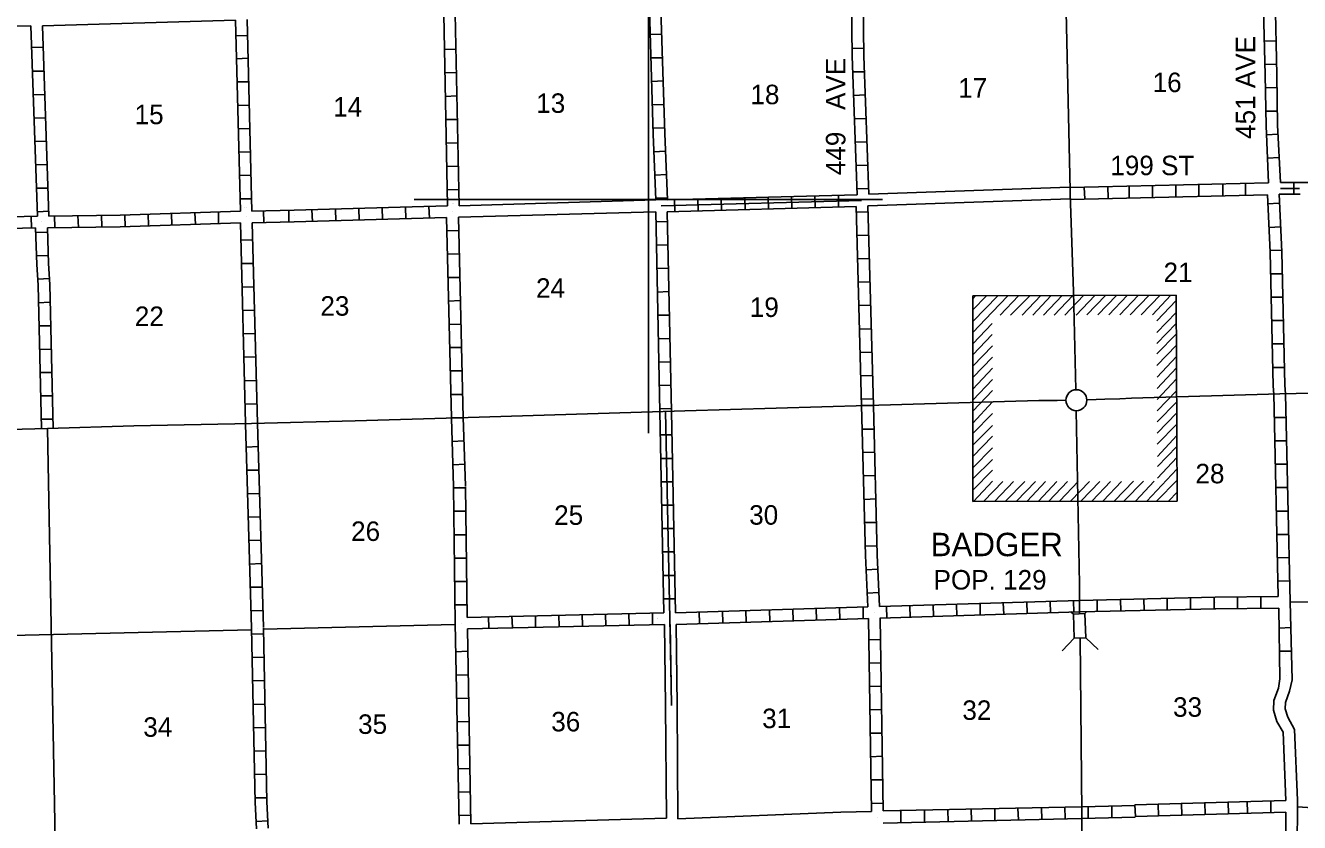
# Model space of a CAD drawing. Extents: x 1817418 to 2236108, y 15985408 to 16412015.
# Drawn here: x 2080883 to 2113544, y 16154947 to 16175386 of the extents above; entities that cross this region are included whole.
import ezdxf

# ---------------------------------------------------------------- set-up
doc = ezdxf.new("R2010")
doc.units = 0
for name, color, linetype in [('L1', 7, 'Continuous'), ('L10', 7, 'Continuous'), ('L11', 7, 'Continuous'), ('L13', 7, 'Continuous'), ('L14', 7, 'Continuous'), ('L16', 7, 'Continuous'), ('L18', 7, 'Continuous'), ('L30', 7, 'Continuous'), ('L4', 7, 'Continuous'), ('L8', 7, 'Continuous')]:
    doc.layers.add(name, color=color, linetype=linetype)

msp = doc.modelspace()

# ---------------------------------------------------------------- linework, layer by layer
at = {"layer": 'L1'}
for p, q in [((2096854, 16164929), (2096854, 16176925)), ((2090851, 16170927), (2102852, 16170927)), ((2096854, 16170927), (2096854, 16170927))]:
    msp.add_line(p, q, dxfattribs=at)
at = {"layer": 'L10'}
for p, q in [((2113544, 16171360), (2114744, 16171360)), ((2097292, 16157952), (2097261, 16160029)), ((2097593, 16157952), (2097562, 16160029))]:
    msp.add_line(p, q, dxfattribs=at)
at = {"layer": 'L11'}
for p, q in [((2102504, 16171059), (2107646, 16171244)), ((2092002, 16170758), (2097044, 16170912)), ((2102477, 16170758), (2107662, 16170943)), ((2091981, 16170468), (2097039, 16170611)), ((2097314, 16155061), (2097292, 16157952)), ((2097609, 16155045), (2097593, 16157952)), ((2113496, 16155520), (2113417, 16157336)), ((2097609, 16155045), (2101786, 16155209)), ((2101786, 16155209), (2102572, 16155230)), ((2092303, 16154913), (2097314, 16155061))]:
    msp.add_line(p, q, dxfattribs=at)
for points in [[(2113121, 16157268), (2112963, 16157537), (2112879, 16157828), (2112884, 16158076), (2113005, 16158393), (2113042, 16158635)], [(2113417, 16157336), (2113243, 16157653), (2113179, 16157859), (2113185, 16158028), (2113285, 16158313), (2113354, 16158604)], [(2113195, 16155512), (2113121, 16157268)]]:
    msp.add_lwpolyline(points, dxfattribs=at)
at = {"layer": 'L13'}
for p, q in [((2118259, 16160684), (2113301, 16160594)), ((2086680, 16159892), (2076469, 16159644)), ((2091886, 16160029), (2086981, 16159903)), ((2115212, 16155235), (2113486, 16155351))]:
    msp.add_line(p, q, dxfattribs=at)
at = {"layer": 'L16'}
for p, q in [((2105169, 16168452), (2110382, 16168469)), ((2105169, 16167795), (2105808, 16168454)), ((2105169, 16168092), (2105516, 16168453)), ((2105169, 16168380), (2105238, 16168453)), ((2105173, 16163182), (2105169, 16168452)), ((2105664, 16168031), (2106065, 16168455)), ((2105870, 16167955), (2106340, 16168456)), ((2106137, 16167955), (2106632, 16168457)), ((2106433, 16167956), (2106915, 16168458)), ((2106707, 16167957), (2107178, 16168459)), ((2106984, 16167958), (2107460, 16168460)), ((2107255, 16167959), (2107730, 16168461)), ((2107530, 16167960), (2108006, 16168461)), ((2107817, 16167961), (2108293, 16168462)), ((2108092, 16167962), (2108568, 16168463)), ((2108373, 16167963), (2108855, 16168464)), ((2108659, 16167964), (2109130, 16168465)), ((2108936, 16167964), (2109411, 16168466)), ((2109199, 16167965), (2109694, 16168467)), ((2109487, 16167966), (2109968, 16168468)), ((2109773, 16167967), (2110248, 16168469)), ((2109885, 16167812), (2110383, 16168330)), ((2110382, 16168469), (2110406, 16163186)), ((2105169, 16167512), (2105664, 16168034)), ((2109886, 16167512), (2110384, 16168023)), ((2105170, 16167225), (2105669, 16167744)), ((2109888, 16167228), (2110385, 16167746)), ((2105170, 16166940), (2105669, 16167459)), ((2109889, 16166965), (2110387, 16167483)), ((2105170, 16166646), (2105670, 16167172)), ((2109890, 16166670), (2110388, 16167188)), ((2105170, 16166359), (2105670, 16166880)), ((2105170, 16166061), (2105670, 16166595)), ((2109892, 16166371), (2110389, 16166895)), ((2109893, 16166081), (2110391, 16166606)), ((2105171, 16165780), (2105670, 16166306)), ((2109894, 16165791), (2110392, 16166322)), ((2105171, 16165495), (2105671, 16166022)), ((2109896, 16165504), (2110393, 16166015)), ((2105171, 16165190), (2105671, 16165731)), ((2109897, 16165220), (2110395, 16165731)), ((2105171, 16164922), (2105671, 16165436)), ((2109898, 16164929), (2110396, 16165453)), ((2105172, 16164626), (2105671, 16165132)), ((2109899, 16164652), (2110397, 16165163)), ((2105172, 16164332), (2105671, 16164851)), ((2109901, 16164332), (2110398, 16164871)), ((2105172, 16164046), (2105672, 16164559)), ((2109902, 16164078), (2110400, 16164590)), ((2109903, 16163781), (2110401, 16164312)), ((2105172, 16163759), (2105672, 16164259)), ((2105172, 16163466), (2105672, 16163985)), ((2109629, 16163186), (2110402, 16164012)), ((2105184, 16163182), (2105672, 16163698)), ((2105455, 16163188), (2105937, 16163689)), ((2105734, 16163189), (2106209, 16163690)), ((2106010, 16163190), (2106505, 16163691)), ((2106291, 16163190), (2106773, 16163691)), ((2106560, 16163191), (2107035, 16163692)), ((2106851, 16163191), (2107327, 16163692)), ((2107121, 16163192), (2107596, 16163693)), ((2107400, 16163193), (2107869, 16163694)), ((2107679, 16163193), (2108160, 16163694)), ((2107943, 16163194), (2108425, 16163695)), ((2108231, 16163194), (2108700, 16163695)), ((2108508, 16163195), (2108984, 16163696)), ((2108798, 16163196), (2109286, 16163697)), ((2109053, 16163196), (2109548, 16163697)), ((2109345, 16163197), (2109820, 16163698)), ((2109888, 16163198), (2110404, 16163727)), ((2110198, 16163199), (2110405, 16163417)), ((2110406, 16163186), (2105173, 16163182))]:
    msp.add_line(p, q, dxfattribs=at)
msp.add_circle((2107824, 16165776), 269, dxfattribs=at)
at = {"layer": 'L18'}
for p, q in [((2107747, 16160288), (2107678, 16160346)), ((2108042, 16160304), (2107747, 16160288)), ((2107747, 16160288), (2107768, 16159676)), ((2108042, 16160304), (2108084, 16160346)), ((2108042, 16160304), (2108069, 16159686)), ((2107768, 16159676), (2107461, 16159353)), ((2108069, 16159686), (2107768, 16159676)), ((2108069, 16159686), (2108385, 16159385))]:
    msp.add_line(p, q, dxfattribs=at)
at = {"layer": 'L4'}
for p, q in [((2107662, 16171154), (2107551, 16176276)), ((2107747, 16168562), (2107662, 16171075)), ((2107810, 16166054), (2107747, 16168562)), ((2113037, 16165938), (2118269, 16166054)), ((2097789, 16165505), (2102472, 16165637)), ((2102472, 16165637), (2106860, 16165769)), ((2106860, 16165769), (2107329, 16165769)), ((2107329, 16165769), (2107546, 16165779)), ((2108106, 16165785), (2108554, 16165800)), ((2108554, 16165800), (2108934, 16165811)), ((2108934, 16165811), (2109235, 16165827)), ((2109235, 16165827), (2113037, 16165938)), ((2089336, 16165251), (2091954, 16165325)), ((2091954, 16165325), (2097789, 16165505)), ((2076152, 16164919), (2081448, 16165051)), ((2081643, 16154501), (2081448, 16165051)), ((2086680, 16165177), (2089336, 16165251)), ((2107905, 16160293), (2107905, 16160494)), ((2107968, 16155203), (2107921, 16159676)), ((2107979, 16150087), (2107968, 16155203))]:
    msp.add_line(p, q, dxfattribs=at)
for points in [[(2107905, 16160494), (2107905, 16161059), (2107820, 16165505)], [(2081448, 16165051), (2083660, 16165119), (2086680, 16165177)]]:
    msp.add_lwpolyline(points, dxfattribs=at)
at = {"layer": 'L8'}
for p, q in [((2112662, 16174122), (2112609, 16176403)), ((2112963, 16174122), (2112910, 16176403)), ((2081321, 16175378), (2086263, 16175521)), ((2086395, 16170626), (2086263, 16175521)), ((2086685, 16170626), (2086564, 16175537)), ((2091701, 16170758), (2091606, 16175679)), ((2092002, 16170758), (2091902, 16175685)), ((2081194, 16170494), (2081020, 16175378)), ((2081485, 16170494), (2081321, 16175378)), ((2086268, 16175120), (2086569, 16175125)), ((2096902, 16175151), (2097203, 16175162)), ((2081046, 16174819), (2081347, 16174829)), ((2091627, 16174771), (2091928, 16174777)), ((2102076, 16174792), (2102377, 16174803)), ((2112646, 16174988), (2112947, 16174993)), ((2086289, 16174534), (2086585, 16174544)), ((2096918, 16174555), (2097218, 16174560)), ((2081062, 16174212), (2081363, 16174217)), ((2091638, 16174169), (2091939, 16174180)), ((2102097, 16174196), (2102393, 16174201)), ((2112651, 16174386), (2112952, 16174396)), ((2112810, 16174122), (2112810, 16174122)), ((2086305, 16173937), (2086606, 16173942)), ((2096939, 16173953), (2097234, 16173963)), ((2112667, 16173784), (2112968, 16173794)), ((2081089, 16173610), (2081390, 16173620)), ((2091643, 16173567), (2091944, 16173578)), ((2102113, 16173594), (2102414, 16173604)), ((2086321, 16173335), (2086622, 16173346)), ((2096955, 16173351), (2097255, 16173361)), ((2112678, 16173187), (2112979, 16173192)), ((2081104, 16173013), (2081405, 16173018)), ((2091664, 16172971), (2091960, 16172976)), ((2102134, 16172992), (2102435, 16173002)), ((2086337, 16172738), (2086638, 16172744)), ((2096970, 16172754), (2097261, 16172760)), ((2112694, 16172585), (2112995, 16172596)), ((2081131, 16172411), (2081426, 16172422)), ((2091669, 16172369), (2091970, 16172379)), ((2096986, 16172142), (2097287, 16172163)), ((2102155, 16172395), (2102451, 16172400)), ((2081147, 16171809), (2081448, 16171820)), ((2086353, 16172136), (2086654, 16172142)), ((2112720, 16171983), (2113021, 16172004)), ((2086368, 16171535), (2086664, 16171545)), ((2091685, 16171767), (2091986, 16171777)), ((2097018, 16171550), (2097319, 16171561)), ((2102176, 16171793), (2102477, 16171804)), ((2081162, 16171212), (2081463, 16171218)), ((2091696, 16171170), (2091997, 16171176)), ((2102197, 16171197), (2102493, 16171202)), ((2107662, 16171228), (2112752, 16171355)), ((2108026, 16171234), (2108037, 16170938)), ((2108628, 16171255), (2108639, 16170954)), ((2109177, 16171260), (2109177, 16170959)), ((2109779, 16171276), (2109779, 16170980)), ((2110371, 16171292), (2110371, 16170996)), ((2110967, 16171292), (2110967, 16170996)), ((2111580, 16171313), (2111580, 16171012)), ((2112160, 16171355), (2112160, 16171054)), ((2113053, 16171360), (2113544, 16171360)), ((2113053, 16171210), (2113544, 16171210)), ((2113402, 16171065), (2113402, 16171363)), ((2086379, 16170938), (2086680, 16170943)), ((2096854, 16170927), (2096854, 16170927)), ((2096859, 16170927), (2096859, 16170927)), ((2097044, 16170954), (2097345, 16170959)), ((2097171, 16170938), (2097171, 16170938)), ((2097176, 16170758), (2102319, 16170901)), ((2097197, 16170938), (2097197, 16170938)), ((2097345, 16170912), (2102203, 16171044)), ((2097519, 16170917), (2097530, 16170621)), ((2098121, 16170938), (2098127, 16170637)), ((2098718, 16170954), (2098729, 16170653)), ((2099320, 16170970), (2099330, 16170669)), ((2099922, 16170985), (2099927, 16170684)), ((2100518, 16171001), (2100529, 16170700)), ((2101120, 16171017), (2101126, 16170721)), ((2101722, 16171038), (2101727, 16170737)), ((2107662, 16171160), (2107662, 16171160)), ((2107662, 16171075), (2107662, 16171160)), ((2107662, 16171154), (2107662, 16171154)), ((2107662, 16171075), (2107662, 16171075)), ((2107662, 16170927), (2112720, 16171044)), ((2113021, 16171059), (2113559, 16171059)), ((2081189, 16170611), (2081485, 16170621)), ((2081279, 16170600), (2081279, 16170600)), ((2081337, 16170595), (2081337, 16170595)), ((2082831, 16170521), (2082836, 16170220)), ((2083428, 16170526), (2083438, 16170225)), ((2084029, 16170552), (2084035, 16170252)), ((2084626, 16170568), (2084637, 16170267)), ((2085228, 16170584), (2085239, 16170288)), ((2085830, 16170600), (2085835, 16170304)), ((2086506, 16170711), (2086506, 16170711)), ((2086537, 16170711), (2086537, 16170711)), ((2087773, 16170653), (2086685, 16170626)), ((2086986, 16170637), (2086997, 16170336)), ((2087630, 16170653), (2087636, 16170352)), ((2091701, 16170758), (2087773, 16170653)), ((2088227, 16170663), (2088237, 16170362)), ((2088829, 16170679), (2088839, 16170378)), ((2089431, 16170695), (2089436, 16170394)), ((2090027, 16170711), (2090038, 16170410)), ((2090629, 16170727), (2090635, 16170426)), ((2091226, 16170743), (2091236, 16170442)), ((2091822, 16170822), (2091822, 16170822)), ((2091828, 16170611), (2091828, 16170611)), ((2091854, 16170822), (2091854, 16170822)), ((2097145, 16165484), (2097039, 16170611)), ((2097176, 16170758), (2097176, 16170758)), ((2097335, 16170611), (2102176, 16170743)), ((2097446, 16165484), (2097335, 16170611)), ((2102319, 16165626), (2102176, 16170743)), ((2102176, 16170600), (2102477, 16170611)), ((2102620, 16165642), (2102477, 16170758)), ((2112725, 16170811), (2113026, 16170827)), ((2081194, 16170494), (2077493, 16170405)), ((2081136, 16170193), (2077493, 16170104)), ((2081030, 16170484), (2081036, 16170188)), ((2081289, 16170347), (2081289, 16170347)), ((2081627, 16170505), (2081638, 16170204)), ((2082229, 16170510), (2082240, 16170209)), ((2086527, 16165177), (2086395, 16170325)), ((2086537, 16170479), (2086537, 16170479)), ((2087773, 16170352), (2086696, 16170325)), ((2086828, 16165188), (2086696, 16170325)), ((2087773, 16170505), (2087773, 16170505)), ((2091680, 16170463), (2087773, 16170352)), ((2091801, 16165325), (2091680, 16170463)), ((2092102, 16165325), (2091981, 16170468)), ((2097039, 16170352), (2097335, 16170362)), ((2112762, 16170209), (2113063, 16170225)), ((2081147, 16170077), (2081448, 16170088)), ((2086405, 16169877), (2086701, 16169887)), ((2091986, 16170130), (2091685, 16170120)), ((2102197, 16170003), (2102493, 16170009)), ((2097055, 16169750), (2097356, 16169760)), ((2112794, 16169613), (2113095, 16169628)), ((2081162, 16169475), (2081463, 16169486)), ((2086421, 16169280), (2086722, 16169285)), ((2092002, 16169528), (2091701, 16169518)), ((2102213, 16169401), (2102509, 16169412)), ((2081194, 16168879), (2081495, 16168895)), ((2092018, 16168926), (2091722, 16168921)), ((2097060, 16169153), (2097361, 16169159)), ((2112805, 16169021), (2113100, 16169021)), ((2086437, 16168678), (2086738, 16168683)), ((2097076, 16168551), (2097377, 16168562)), ((2102229, 16168805), (2102530, 16168810)), ((2081210, 16168277), (2081511, 16168287)), ((2092028, 16168330), (2091727, 16168319)), ((2112820, 16168419), (2113121, 16168419)), ((2086453, 16168076), (2086754, 16168087)), ((2097087, 16167955), (2097387, 16167960)), ((2102245, 16168203), (2102546, 16168213)), ((2081231, 16167680), (2081527, 16167685)), ((2092044, 16167728), (2091743, 16167717)), ((2102261, 16167601), (2102562, 16167611)), ((2112836, 16167817), (2113137, 16167817)), ((2086469, 16167480), (2086770, 16167485)), ((2097102, 16167353), (2097403, 16167363)), ((2081247, 16167078), (2081548, 16167084)), ((2092060, 16167126), (2091764, 16167126)), ((2102277, 16167004), (2102578, 16167010)), ((2112847, 16167221), (2113143, 16167221)), ((2086485, 16166878), (2086786, 16166888)), ((2097118, 16166751), (2097419, 16166761)), ((2112863, 16166619), (2113164, 16166619)), ((2081263, 16166487), (2081564, 16166487)), ((2086495, 16166276), (2086796, 16166286)), ((2092076, 16166529), (2091780, 16166529)), ((2102292, 16166402), (2102593, 16166413)), ((2097129, 16166154), (2097430, 16166159)), ((2081279, 16165885), (2081580, 16165885)), ((2086511, 16165679), (2086812, 16165684)), ((2092086, 16165927), (2091786, 16165927)), ((2102314, 16165800), (2102609, 16165811)), ((2102319, 16165637), (2102620, 16165637)), ((2102472, 16165637), (2102472, 16165637)), ((2112995, 16160742), (2112884, 16165938)), ((2113301, 16160605), (2113185, 16165938)), ((2081289, 16165288), (2081585, 16165288)), ((2091801, 16165320), (2092102, 16165336)), ((2092102, 16165325), (2091801, 16165325)), ((2091801, 16165320), (2091859, 16163562)), ((2091954, 16165325), (2091954, 16165325)), ((2092102, 16165336), (2092160, 16163578)), ((2097145, 16165552), (2097446, 16165563)), ((2097245, 16160325), (2097145, 16165484)), ((2097403, 16160177), (2097292, 16165484)), ((2097546, 16160325), (2097446, 16165484)), ((2112905, 16165336), (2113201, 16165336)), ((2081448, 16165051), (2081448, 16165051)), ((2086527, 16165167), (2086828, 16165188)), ((2086680, 16159929), (2086527, 16165167)), ((2086680, 16165177), (2086680, 16165177)), ((2086981, 16159945), (2086828, 16165188)), ((2102335, 16165035), (2102636, 16165035)), ((2091823, 16164718), (2092118, 16164734)), ((2097155, 16164887), (2097451, 16164887)), ((2112910, 16164734), (2113211, 16164734)), ((2086548, 16164575), (2086844, 16164586)), ((2102356, 16164438), (2102651, 16164443)), ((2086564, 16163979), (2086859, 16163984)), ((2091844, 16164121), (2092145, 16164137)), ((2097171, 16164285), (2097472, 16164285)), ((2112926, 16164137), (2113227, 16164137)), ((2097176, 16163688), (2097477, 16163688)), ((2102372, 16163836), (2102667, 16163842)), ((2086580, 16163377), (2086881, 16163387)), ((2091859, 16163567), (2091902, 16160061)), ((2091859, 16163530), (2092160, 16163530)), ((2092013, 16163567), (2092013, 16163567)), ((2092160, 16163567), (2092203, 16160209)), ((2112937, 16163535), (2113238, 16163535)), ((2097197, 16163086), (2097493, 16163086)), ((2102387, 16163234), (2102688, 16163245)), ((2086595, 16162775), (2086896, 16162786)), ((2091870, 16162928), (2092171, 16162928)), ((2112952, 16162933), (2113253, 16162933)), ((2097203, 16162485), (2097504, 16162485)), ((2102393, 16162638), (2102694, 16162643)), ((2086611, 16162178), (2086912, 16162184)), ((2091881, 16162326), (2092176, 16162326)), ((2102414, 16162036), (2102710, 16162046)), ((2112963, 16162337), (2113259, 16162337)), ((2091886, 16161730), (2092187, 16161730)), ((2097219, 16161888), (2097519, 16161888)), ((2112979, 16161735), (2113280, 16161745)), ((2086627, 16161576), (2086928, 16161587)), ((2102435, 16161429), (2102736, 16161444)), ((2091886, 16161128), (2092187, 16161128)), ((2097229, 16161286), (2097530, 16161286)), ((2112995, 16161138), (2113296, 16161143)), ((2086643, 16160980), (2086944, 16160985)), ((2102461, 16160827), (2102762, 16160842)), ((2107905, 16160642), (2111384, 16160726)), ((2111353, 16160726), (2111353, 16160425)), ((2111384, 16160726), (2112995, 16160742)), ((2111955, 16160737), (2111955, 16160436)), ((2112551, 16160742), (2112551, 16160446)), ((2086664, 16160378), (2086960, 16160388)), ((2091896, 16160526), (2092197, 16160526)), ((2097245, 16160684), (2097546, 16160684)), ((2097546, 16160325), (2102477, 16160478)), ((2099352, 16160388), (2099362, 16160087)), ((2099953, 16160404), (2099964, 16160103)), ((2100555, 16160420), (2100561, 16160119)), ((2101152, 16160436), (2101163, 16160135)), ((2101754, 16160452), (2101759, 16160151)), ((2102356, 16160468), (2102361, 16160167)), ((2102778, 16160483), (2107894, 16160642)), ((2102952, 16160483), (2102963, 16160188)), ((2103554, 16160505), (2103560, 16160209)), ((2104151, 16160526), (2104162, 16160230)), ((2104753, 16160542), (2104763, 16160246)), ((2105355, 16160563), (2105360, 16160262)), ((2105951, 16160584), (2105962, 16160288)), ((2106553, 16160605), (2106564, 16160304)), ((2107155, 16160621), (2107160, 16160320)), ((2107752, 16160637), (2107762, 16160336)), ((2107905, 16160494), (2107905, 16160494)), ((2107910, 16160346), (2111395, 16160425)), ((2108354, 16160652), (2108359, 16160351)), ((2108956, 16160668), (2108961, 16160367)), ((2109552, 16160684), (2109563, 16160388)), ((2110154, 16160695), (2110154, 16160394)), ((2110751, 16160710), (2110751, 16160409)), ((2111384, 16160578), (2111384, 16160578)), ((2111384, 16160425), (2113011, 16160446)), ((2113042, 16158635), (2113011, 16160446)), ((2113354, 16158604), (2113301, 16160605)), ((2091902, 16160061), (2092002, 16154902)), ((2092055, 16160061), (2092055, 16160061)), ((2092203, 16160209), (2097245, 16160325)), ((2092752, 16160230), (2092762, 16159929)), ((2093354, 16160246), (2093364, 16159945)), ((2093956, 16160251), (2093961, 16159950)), ((2094552, 16160267), (2094563, 16159971)), ((2095154, 16160288), (2095159, 16159987)), ((2095756, 16160293), (2095761, 16159992)), ((2096353, 16160309), (2096363, 16160008)), ((2096955, 16160325), (2096960, 16160029)), ((2097087, 16160188), (2097087, 16160188)), ((2097097, 16160177), (2097097, 16160177)), ((2097403, 16160177), (2097403, 16160177)), ((2097435, 16158461), (2097403, 16160177)), ((2097562, 16160029), (2102493, 16160177)), ((2098153, 16160351), (2098164, 16160050)), ((2098755, 16160367), (2098760, 16160072)), ((2102572, 16155230), (2102493, 16160177)), ((2102636, 16160325), (2102636, 16160325)), ((2102789, 16160188), (2107905, 16160346)), ((2102868, 16155246), (2102794, 16160188)), ((2086680, 16159776), (2086981, 16159786)), ((2086828, 16159934), (2086828, 16159934)), ((2092213, 16159918), (2097261, 16160029)), ((2092213, 16159918), (2092303, 16154913)), ((2097443, 16157950), (2097412, 16160027)), ((2113021, 16159934), (2113322, 16159945)), ((2102493, 16159633), (2102794, 16159644)), ((2086696, 16159179), (2086997, 16159185)), ((2091918, 16159327), (2092218, 16159338)), ((2113037, 16159338), (2113338, 16159343)), ((2113185, 16159269), (2113185, 16159269)), ((2102504, 16159037), (2102805, 16159042)), ((2086701, 16158577), (2087002, 16158588)), ((2091928, 16158725), (2092229, 16158736)), ((2102519, 16158435), (2102820, 16158445)), ((2113222, 16158709), (2113222, 16158709)), ((2091944, 16158129), (2092245, 16158134)), ((2086722, 16157975), (2087018, 16157986)), ((2102530, 16157838), (2102826, 16157843)), ((2091955, 16157527), (2092255, 16157537)), ((2086727, 16157379), (2087028, 16157384)), ((2102535, 16157236), (2102836, 16157241)), ((2091970, 16156930), (2092271, 16156935)), ((2086743, 16156777), (2087044, 16156787)), ((2102546, 16156634), (2102847, 16156645)), ((2086754, 16156175), (2087055, 16156185)), ((2091981, 16156328), (2092277, 16156333)), ((2102551, 16156038), (2102852, 16156043)), ((2086770, 16155578), (2087071, 16155584)), ((2091997, 16155726), (2092298, 16155737)), ((2109320, 16155404), (2113195, 16155512)), ((2112210, 16155198), (2112205, 16155499)), ((2112810, 16155209), (2112805, 16155510)), ((2113459, 16150150), (2113496, 16155520)), ((2102562, 16155436), (2102863, 16155446)), ((2102868, 16155246), (2107968, 16155351)), ((2103327, 16155261), (2103327, 16154960)), ((2103929, 16155251), (2103934, 16154950)), ((2104526, 16155267), (2104536, 16154971)), ((2105128, 16155288), (2105138, 16154987)), ((2105730, 16155293), (2105735, 16154992)), ((2106326, 16155309), (2106337, 16155013)), ((2106928, 16155325), (2106939, 16155029)), ((2107530, 16155346), (2107535, 16155045)), ((2107968, 16155351), (2109330, 16155388)), ((2107968, 16155203), (2107968, 16155203)), ((2108127, 16155351), (2108127, 16155050)), ((2108729, 16155367), (2108729, 16155071)), ((2109336, 16155103), (2109320, 16155404)), ((2109336, 16155103), (2113195, 16155209)), ((2109929, 16155114), (2109919, 16155415)), ((2110529, 16155135), (2110518, 16155436)), ((2111129, 16155156), (2111118, 16155457)), ((2111728, 16155172), (2111717, 16155467)), ((2113164, 16150150), (2113195, 16155209)), ((2086796, 16154976), (2087097, 16154987)), ((2092002, 16155129), (2092303, 16155135)), ((2102720, 16155077), (2102720, 16155077)), ((2102868, 16154934), (2107968, 16155050)), ((2107968, 16155050), (2109330, 16155087))]:
    msp.add_line(p, q, dxfattribs=at)
for points in [[(2097044, 16170912), (2096970, 16172596), (2096881, 16175785)], [(2097345, 16170912), (2097271, 16172612), (2097171, 16175796)], [(2102203, 16171044), (2102076, 16174602), (2102060, 16175986)], [(2102504, 16171059), (2102377, 16174602), (2102361, 16175996)], [(2076078, 16175278), (2078523, 16175352), (2081020, 16175378)], [(2112752, 16171355), (2112688, 16172812), (2112662, 16174122)], [(2113053, 16171360), (2112984, 16172828), (2112963, 16174122)], [(2112884, 16165927), (2112868, 16166144), (2112794, 16169570), (2112720, 16171044)], [(2113185, 16165943), (2113169, 16166159), (2113095, 16169586), (2113021, 16171059)], [(2086395, 16170626), (2083306, 16170526), (2081485, 16170494)], [(2081294, 16165051), (2081205, 16168726), (2081173, 16169259), (2081136, 16170193)], [(2086395, 16170325), (2083306, 16170225), (2081448, 16170193)], [(2081595, 16165051), (2081506, 16168747), (2081469, 16169280), (2081448, 16170193)], [(2102477, 16160478), (2102419, 16161793), (2102319, 16165637)], [(2102778, 16160483), (2102720, 16161809), (2102620, 16165637)], [(2086801, 16154786), (2086770, 16155462), (2086680, 16159934)], [(2087102, 16154802), (2087071, 16155478), (2086981, 16159934)]]:
    msp.add_lwpolyline(points, dxfattribs=at)

# ---------------------------------------------------------------- texts
at = {"layer": 'L14'}
for s, p in [('16', (2109779, 16173678)), ('18', (2099468, 16173367)), ('17', (2104795, 16173536)), ('14', (2088771, 16173050)), ('13', (2093977, 16173145)), ('15', (2083681, 16172855)), ('21', (2110059, 16168805)), ('24', (2093971, 16168404)), ('23', (2088443, 16167944)), ('19', (2099452, 16167912)), ('22', (2083686, 16167680)), ('28', (2110877, 16163646)), ('25', (2094436, 16162580)), ('30', (2099436, 16162585)), ('26', (2089230, 16162168)), ('33', (2110302, 16157659)), ('36', (2094362, 16157284)), ('31', (2099769, 16157368)), ('32', (2104901, 16157579)), ('34', (2083903, 16157146)), ('35', (2089410, 16157220))]:
    msp.add_text(s, height=500, rotation=360, dxfattribs=at).set_placement(p)
at = {"layer": 'L16'}
for s, height, p in [('BADGER', 600, (2104088, 16161777)), ('POP. 129', 500, (2104162, 16160922))]:
    msp.add_text(s, height=height, rotation=360, dxfattribs=at).set_placement(p)
at = {"layer": 'L30'}
for s, rotation, p in [('451 AVE', 90, (2112410, 16172477)), ('449   AVE', 90, (2101903, 16171547)), ('199 ST', 360, (2108693, 16171547))]:
    msp.add_text(s, height=500, rotation=rotation, dxfattribs=at).set_placement(p)

doc.saveas('drawing.dxf')
